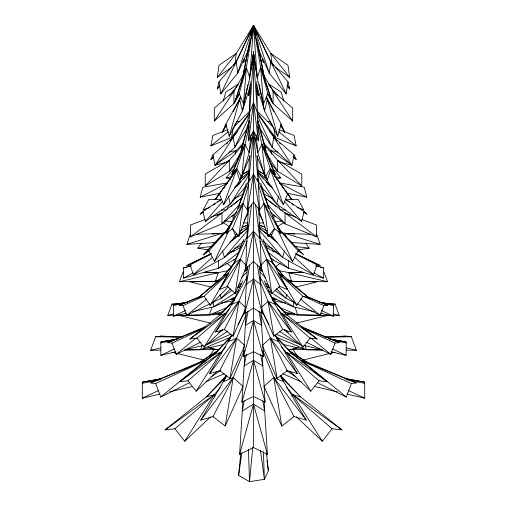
<?xml version="1.0" encoding="UTF-8"?>
<svg xmlns="http://www.w3.org/2000/svg" width="507" height="507" viewBox="0 0 507 507"><rect width="100%" height="100%" fill="white"/><g stroke="black" fill="none" stroke-linecap="round" stroke-linejoin="round"><path stroke-width="0.76" d="M250.255 81.589L248.601 140.845L253.5 130.724L253.5 54.604M252.746 60.092L252.866 54.566M249.444 155.731L247.46 210.304L253.5 201.989L253.5 132.086M248.234 210.462L245.61 268.754L253.5 261.511L261.39 268.754L258.766 210.462M249.685 87.711L248.601 95.601L250.236 92.23M247.321 266.619L244.754 313.497L253.5 308.142L262.246 313.497L259.679 266.619M246.161 312.223L243.493 356.636L253.5 351.738L263.507 356.636L260.839 312.223M244.754 355.661L241.921 402.127L253.5 396.449L265.079 402.127L262.246 355.661M242.859 401.481L239.602 454.348L253.5 447.542L267.398 454.348L264.141 401.481M253.386 59.066L249.583 112.662L253.5 102.541L257.417 112.662L258.399 140.845L253.5 130.724M243.531 104.131L249.805 77.907L246.358 67.437L239.222 93.459L243.531 104.131L246.358 67.437L253.5 25.35L270.738 53.362L289.763 77.438L287.976 65.308L270.738 53.362L272.069 64.218M253.145 29.064L253.5 25.35L286.195 93.928L287.976 81.798L270.738 61.607L269.312 73.242L286.195 93.928M250.876 134.735L249.152 152.759L241.769 177.311L236.699 168.539L245.096 144.229L249.127 126.541M253.05 137.207L248.671 182.501L253.5 174.186L258.329 182.501L259.54 210.304L253.5 201.989M252.797 447.149L249.514 481.65L264.394 479.349L268.38 470.762L266.505 453.575M248.436 449.24L249.514 481.65L238.62 475.363L240.749 453.429M241.769 177.311L245.096 144.229L249.152 152.759L253.5 130.907L257.848 152.759L265.231 177.311L270.301 168.539L261.904 144.229L257.873 126.541M249.862 87.717L249.583 90.043L250.141 88.598M234.931 64.218L236.262 53.362L253.5 25.35L271.169 62.874M238.835 236.433L248.069 210.988L242.999 203.478L232.498 228.613L238.835 236.433L242.999 203.478L248.582 184.516M248.462 207.851L248.069 210.988L248.848 207.971M248.601 140.845L253.5 102.541L258.399 140.845M251.529 204.346L247.188 238.461L253.5 231.211L259.812 238.461L255.471 204.346M238.62 475.363L241.839 452.719M217.237 77.438L219.024 65.308L236.262 53.362L217.237 77.438L231.693 67.216M253.728 51.492L249.805 77.907L253.5 25.35L255.078 28.918M247.593 235.457L234.038 262.994L219.328 289.662L227.25 286.303L235.172 293.452L240.375 259.254L247.074 240.99M249.628 264.99L246.503 284.37L253.5 279.015L260.497 284.37L257.372 264.99M247.048 277.056L231.876 304.339L215.532 332.022L224.328 329.461L233.131 336.236L238.917 301.354L246.656 282.31M232.257 334.766L209.543 373.634L219.734 370.668L229.925 378.507L236.617 338.125L246.098 314.803M226.883 375.548L200.753 420.157L212.978 416.596L225.209 426.007L233.239 377.55L244.266 350.426M247.46 210.304L253.5 174.186L259.54 210.304M277.139 140.68L273.78 137.365L272.101 147.271L291.962 165.307L294.06 154.819L273.78 137.365L257.467 113.194M248.024 311.361L245.496 325.367L253.5 320.462L261.504 325.367L258.976 311.361M246.339 354.26L244.235 365.927L253.5 360.249L262.765 365.927L260.661 354.26M244.19 400.904L242.384 410.911L253.5 404.104L264.616 410.911L262.81 400.904M252.809 61.258L253.221 58.996M249.362 42.506L242.91 76.253L234.912 102.072L239.222 93.459M249.653 40.985L249.9 39.666M242.866 60.935L243.531 62.26L244.273 58.387M237.625 131.414L231.541 137.568L210.836 145.908L212.94 135.42L228.15 129.608M247.879 84.606L242.416 110.951L229.259 136.218L225.792 124.095L239.646 99.226L240.635 96.248M249.647 76.082L253.177 59.034M245.61 268.754L253.5 231.211L261.39 268.754M278.501 196.443L276.752 204.131L301.576 221.426L304.2 211.47L285.352 199.15M219.823 86.057L217.237 88.953L219.024 81.798L236.262 61.607L253.5 25.35L257.48 34.71M250.914 35.61L251.466 33.411M251.84 31.947L252.207 30.477M252.949 27.549L253.5 25.35L269.312 73.242L258.722 50.187M244.754 313.497L253.5 279.015L262.246 313.497M247.866 124.234L241.04 150.82L231.629 174.89L236.699 168.539M248.234 122.802L248.785 120.653M219.962 193.224L200.17 197.179L202.8 187.216L227.383 182.913M243.493 356.636L253.5 320.462L263.507 356.636M241.921 402.127L253.5 360.249L265.079 402.127M239.602 454.348L253.5 404.104L267.398 454.348M229.259 136.218L239.646 99.226L242.416 110.951L250.604 84.739M241.142 175.834L239.843 180.391L223.619 204.606L219.354 193.82L237.067 168.685M251.117 140.876L252.201 137.08M223.194 101.197L225.792 92.103L238.328 84.073M253.069 26.852L253.5 25.35L253.982 26.833L253.5 25.35L235.831 62.874M249.634 120.812L241.04 150.82L245.096 144.229L231.629 174.89M256.396 84.739L264.584 110.951L277.741 136.218L281.208 124.095L267.354 99.226L266.365 96.248M252.663 60.377L253.291 58.21L252.759 59.737M220.501 237.84L221.812 233.385L225.583 232.2M284.535 250.769L282.564 257.448L313.599 274.693L316.875 264.869L295.524 253.868M248.601 95.601L250.236 90.373M239.184 100.646L239.646 99.226L233.15 111.603M234.912 102.072L246.358 67.437L242.91 76.253L253.5 25.35L253.931 26.852M238.86 101.749L240.597 96.495M251.77 62.703L253.253 58.229M235.204 154.058L236.427 150.383L243.36 143.126M216.033 242.498L186.842 244.38L190.125 234.557M246.345 183.293L237.929 208.567L226.16 233.397L232.498 228.613M228.239 270.586L218.289 272.608L215.374 281.341L179.434 281.715L183.078 271.961M212.015 307.014L209.366 314.955L175.612 315.31M201.97 345.47L200.538 349.748L184.935 349.912M287.006 294.542L285.79 298.179L294.941 302.749M301.938 362.442L302.413 361.009L291.975 353.905M239.729 99.645L240.508 97.433M223.619 204.606L236.427 170.099L239.843 180.391L250.262 155.922M160.751 350.166L150.611 350.274L155.674 336.73L160.744 336.154L182.666 336.882M173.255 315.335L167.76 315.392L171.981 304.105L180.086 303.756M297.051 303.801L320.272 315.392L323.922 305.645L327.566 305.233L306.722 296.424M306.291 342.143L330.798 354.38L335.019 343.093L339.24 342.618L301.221 326.552M317.376 382.639L346.256 397.057L351.326 383.514L356.389 382.937L306.462 361.846L288.445 350.337M236.484 233.505L235.647 235.698L214.455 261.301L208.871 250.838L229.113 228.201M249.33 178.743L237.929 208.567L242.999 203.478L226.16 233.397M256.738 155.922L267.157 180.391L283.381 204.606L287.646 193.82L269.933 168.685M253.272 51.492L257.195 77.907L263.469 104.131L267.778 93.459L260.642 67.437L253.5 25.35L251.922 28.918M243.835 239.393L234.038 262.994L240.375 259.254L246.187 265.459M235.172 293.452L246.104 267.468M249.52 34.71L253.5 25.35L254.051 27.549M237.58 94.967L233.911 103.612L214.315 121.053L214.315 108.099L233.911 91.228L243.702 74.358M252.277 60.371L253.196 58.21M226.369 125.425L222.332 132.219L225.792 124.095M233.131 336.236L244.995 309.847M229.925 378.507L244.767 345.482L236.617 338.125L228.467 341.579L231.414 335.19M225.209 426.007L243.024 386.378L233.239 377.55L223.46 381.695L226.388 375.338M213.884 156.974L210.836 159.458L212.94 154.819L233.22 137.365L249.533 113.194M229.272 204.321L226.724 209.936L221.255 209.898M274.541 228.682L271.353 235.698L292.545 261.301L298.129 250.838L277.887 228.201M248.278 50.187L237.688 73.242L220.805 93.928L219.024 81.798M242.764 280.707L231.876 304.339L238.917 301.354L245.369 307.179M249.843 115.165L234.899 147.271L215.038 165.307L212.94 154.819M234.665 172.906L236.649 168.654M214.455 261.301L228.847 230.837M220.805 93.928L236.262 61.607L237.688 73.242L253.5 25.35L264.09 76.253L272.088 102.072L267.778 93.459M234.709 172.931L236.414 169.408M227.25 286.303L240.375 259.254L219.328 289.662M260.617 59.573L263.469 62.26L264.134 60.935M224.328 329.461L238.917 301.354L215.532 332.022M219.734 370.668L236.617 338.125L209.543 373.634M212.978 416.596L233.239 377.55L200.753 420.157M222.332 132.219L226.299 124.659M205.639 209.79L203.294 209.778L208.871 199.308L221.185 199.752M235.742 171.372L236.427 170.099L215.082 199.676L220.741 192.343M237.948 324.537L245.154 311.583M236.782 233.683L235.647 235.698L232.46 228.682M243.962 220.925L248.119 213.536M239.672 93.522L233.911 103.612L233.911 91.228L232.928 92.439M234.361 125.755L236.699 121.705L239.754 121.376M204.023 296.31L210.209 305.233L228.758 273.096L223.815 275.599L197.838 298.091L204.023 296.31L228.758 273.096L197.838 298.091M252.328 59.509L253.107 58.159M240.179 153.944L229.354 171.347L205.208 185.911L205.208 174.104L229.354 160.244L243.227 144.318M246.871 117.96L248.113 115.964M248.943 114.633L249.774 113.302M233.461 301.272L219.544 315.335L189.833 339.018L196.906 338.201L203.985 347.187L225.203 313.7L229.322 308.947M230.248 338.087L214.195 354.311L179.801 381.733L187.989 380.782L196.177 391.189L220.741 352.416L225.862 346.509M225.754 377.347L206.33 396.975L165.06 429.879L174.883 428.745L184.713 441.223L214.195 394.7L220.399 387.538M249.273 174.433L230.248 204.131L205.424 221.426L202.8 211.47L221.648 199.15M230.977 223.929L226.724 230.546L203.294 254.863L208.871 250.838M230.9 224.062L226.724 230.546L228.708 228.473M246.579 129.247L234.899 147.271L233.22 137.365L229.861 140.68M215.038 165.307L233.22 137.365M214.315 121.053L233.911 91.228M208.535 250.014L197.838 248.1L201.374 243.005M208.954 356.877L214.195 349.317L218.91 349.317M280.922 314.955L281.797 313.7L287.456 315.335L317.167 339.018L310.094 338.201L281.797 313.7L277.678 308.947M278.755 286.873L296.791 305.233L302.977 296.31L309.162 298.091L283.185 275.599L272.436 263.057M285.384 353.677L286.259 352.416L292.805 354.311L327.199 381.733L319.011 380.782L286.259 352.416L281.138 346.509M291.931 395.961L292.805 394.7L300.67 396.975L341.94 429.879L332.117 428.745L292.805 394.7L286.601 387.538M217.237 88.953L219.892 85.138M233.607 65.422L236.262 61.607M249.837 112.358L231.541 137.568L233.22 127.669L249.666 111.166M215.082 199.676L219.354 193.82M224.05 188.059L224.988 186.836M284.719 329.949L303.015 347.187L310.094 338.201M290.08 371.644L310.823 391.189L319.011 380.782M296.437 416.874L322.287 441.223L332.117 428.745M230.571 179.326L226.16 177.887L232.498 170.067L235.299 171.17M258.152 207.971L268.165 236.433L274.502 228.613L264.001 203.478L258.418 184.516M229.259 95.829L238.163 85.03M235.147 261.885L223.815 275.599L234.564 263.057M236.452 162.988L229.354 171.347L229.354 160.244L226.876 162.164M247.891 230.02L224.436 257.448L193.401 274.693L190.125 264.869L211.476 253.868M205.424 221.426L222.592 201.387M245.901 186.608L230.248 204.131L228.499 196.443M239.298 204.613L221.946 223.885L190.391 236.87L190.391 225.07L205.069 219.455M236.604 186.57L240.831 181.886M243.468 178.958L249.279 172.519M234.373 299.434L219.544 315.335L225.203 313.7L226.078 314.955M231.23 336.046L214.195 354.311L220.741 352.416L221.616 353.677M226.293 375.573L206.33 396.975L214.195 394.7L215.069 395.961M234.621 187.989L249.184 172.443M260.813 265.459L266.625 259.254L259.926 240.99M205.208 185.911L229.354 160.244M203.294 254.863L229.544 227.58M210.209 305.233L228.245 286.873M230.514 288.756L221.21 298.179L212.059 302.749M241.459 277.665L246.934 272.12M203.491 212.078L200.17 214.112L202.8 211.47M210.836 159.458L213.637 156.695M226.502 143.994L227.624 142.892M243.531 62.26L246.383 59.573M203.985 347.187L222.281 329.949M196.177 391.189L216.92 371.644M184.713 441.223L210.563 416.874M193.401 274.693L212.534 257.081M260.896 267.468L271.828 293.452L279.75 286.303L287.672 289.662L272.962 262.994L259.407 235.457M261.631 307.179L268.083 301.354L275.124 304.339L291.468 332.022L282.672 329.461L268.083 301.354L260.345 282.31M239.481 180.175L249.412 171.436M196.906 338.201L225.203 313.7L189.833 339.018M187.989 380.782L220.741 352.416L179.801 381.733M174.883 428.745L214.195 394.7L165.06 429.879M283.888 312.363L285.08 311.336M243.899 241.142L224.436 257.448L222.465 250.769M200.278 296.424L179.434 305.233L183.078 305.645L186.728 315.392L206.755 298.927M205.779 326.552L167.76 342.618L171.981 343.093L176.202 354.38L196.298 337.858M218.555 350.337L200.538 361.846L150.611 382.937L155.674 383.514L160.744 397.057L204.587 361.009L215.025 353.905M210.836 145.908L228.378 131.611M236.794 212.091L221.946 223.885L221.946 212.997L242.365 197.362M229.734 242.27L247.403 228.283M230.983 206.577L232.2 205.62M233.416 204.663L238.284 200.829M239.5 199.866L241.332 198.427M238.505 252.638L218.517 268.209L183.528 278.147L183.528 267.74L191.133 265.801M231.661 240.432L247.885 227.82M262.005 309.847L273.869 336.236L282.672 329.461M275.586 335.19L278.533 341.579L270.383 338.125L262.233 345.482L277.076 378.507L287.266 370.668L297.457 373.634L274.743 334.766M280.612 375.338L283.54 381.695L273.761 377.55L263.976 386.378L281.791 426.007L294.022 416.596L306.247 420.157L280.118 375.548M190.391 236.87L221.946 212.997L210.937 217.205M232.504 240.185L235.039 238.29M275.757 266.581L280.156 263.317M272.874 218.124L275.377 216.305M231.978 290.372L221.21 298.179L219.994 294.542M238.315 285.777L241.484 283.476M218.656 332.611L222.465 329.854M200.17 214.112L202.775 212.325M213.187 205.177L215.139 203.833M217.737 202.052L220.995 199.815M244.374 271.682L247.631 269.464M238.41 290.777L213.485 306.881L192.704 311.723M227.694 331.274L207.179 344.532L230.837 334.189M211.146 376.682L220.412 370.693M244.298 271.397L247.581 269.28M218.409 350.324L200.538 361.846L204.587 361.009L205.062 362.442M277.646 226.515L284.332 222.351M242.999 174.205L248.905 170.625M235.311 186.392L239.285 183.99M242.156 174.522L249.495 170.194M183.528 278.147L193.135 272.842M240.464 230.615L248.012 226.471M236.351 258.595L218.517 268.209L218.517 260.383M200.17 197.179L227.453 183.135M227.611 254.172L240.907 247.391M234.671 198.351L243.043 194.124M186.728 315.392L209.949 303.801M176.202 354.38L200.709 342.143M160.744 397.057L189.624 382.639M190.125 264.869L186.842 265.548L211.318 253.639M186.842 265.548L210.044 254.489M187.317 302.128L173.47 304.656L173.47 316.21L185.613 310.487M177.837 338.853L160.852 341.952L160.852 355.325L174.395 348.943M161.625 378.621L142.321 382.139L142.321 398.185L158.716 390.466M216.926 215.342L221.946 212.997M183.078 305.645L203.199 296.386M171.981 343.093L203.446 328.618M155.674 383.514L204.587 361.009L150.611 382.937M235.59 297.216L213.485 306.881L213.485 301.754M205.728 381.815L224.208 373.741M272.551 216.172L274.712 215.26M218.973 279.839L215.374 281.341L218.39 280.656M244.868 269.059L247.746 267.861M226.73 307.73L209.366 314.955L223.131 311.837M230.286 337.364L200.538 349.748L223.879 344.456M237.491 287.672L240.407 286.461M237.491 287.558L240.407 286.373M179.434 305.233L199.232 297.191M167.76 342.618L204.758 327.585M234.678 248.436L241.915 245.559M271.701 171.17L274.502 170.067L280.84 177.887L276.429 179.326M203.294 209.778L209.904 207.483M289.979 313.307L286.259 314.594L291.468 313.092M288.09 349.317L292.805 349.317L297.229 347.783M233.822 237.39L237.479 236.161M286.373 314.258L290.08 313.022M290.923 349.589L296.893 347.593M186.842 244.38L221.812 233.385L196.304 234.329M242.181 227.003L248.221 225.114M242.27 226.908L248.259 225.07M298.046 356.877L292.805 349.317L298.851 347.568M273.343 299.795L276.309 299.01M183.528 268.051L186.57 267.246M188.091 266.847L191.133 266.042M226.287 162.36L215.082 165.174L236.427 150.383L228.999 152.125M271.853 259.768L273.368 259.394M295.835 287.12L317.167 281.841L288.87 281.189M296.627 323.105L327.199 315.544L287.044 314.613M302.964 360.097L335.064 352.15M239.919 284.294L241.427 283.933M179.434 281.715L218.289 272.608L204.879 272.158M167.76 315.392L173.857 313.96M150.611 350.274L160.637 347.922M173.47 316.21L186.551 313.161M160.852 355.325L176.043 351.782M185.911 349.481L203.377 345.413M142.321 398.185L159.838 394.104M169.737 391.797L192.584 386.48M226.16 177.887L232.282 176.55M173.47 305.531L185.011 303.173M160.852 342.96L173.977 340.286M142.321 383.355L159.306 379.889M221.198 303.135L234.272 300.48M298.465 250.014L309.162 248.1L305.626 243.005M173.47 304.656L187.317 302.229M160.852 341.952L177.063 339.107M142.321 382.139L161.625 378.754M230.691 251.611L234.507 250.984M197.838 248.1L212.528 246.408M275.2 221.692L282.215 220.887M232.377 298.129L234.722 297.958M212.344 234L221.812 233.385M258.906 223.131L263.539 222.852M289.712 273.02L292.064 272.905M299.897 272.532L302.248 272.417M326.882 303.813L330.798 303.623L335.019 304.105L339.24 315.392L333.745 315.335M330.551 336.908L339.189 336.49M341.547 336.375L346.256 336.154L351.326 336.73L356.389 350.274L346.249 350.166M285.815 199.752L298.129 199.308L303.706 209.778L301.361 209.79M278.761 270.586L288.711 272.608L302.121 272.158M326.914 303.756L330.798 303.623M324.334 336.882L346.256 336.154M218.13 281.189L189.833 281.841L211.166 287.12M219.956 314.613L179.801 315.544L210.373 323.105M184.554 350.001L214.195 349.317L209.771 347.783M323.922 271.961L327.566 281.715L291.626 281.341L288.711 272.608L303.579 272.335M329.531 304.206L335.019 304.105M325.291 337.199L351.326 336.73M285.745 209.898L280.276 209.936L277.728 204.321M331.388 315.31L297.634 314.955L283.869 311.837M322.065 349.912L306.462 349.748L283.121 344.456M203.421 272.335L218.289 272.608M171.981 304.105L177.469 304.206M155.674 336.73L181.709 337.199M292.805 349.317L322.446 350.001M281.417 232.2L285.188 233.385L310.696 234.329M204.752 272.417L207.103 272.532M214.936 272.905L217.288 273.02M176.202 303.623L180.118 303.813M160.744 336.154L165.453 336.375M167.811 336.49L176.449 336.908M243.461 222.852L248.094 223.131M286.499 237.84L285.188 233.385L294.656 234M290.967 242.498L320.158 244.38L316.875 234.557M272.278 297.958L274.623 298.129M267.246 121.376L270.301 121.705L272.639 125.755M224.785 220.887L231.8 221.692M294.472 246.408L309.162 248.1M272.493 250.984L276.309 251.611M279.617 182.913L304.2 187.216L306.83 197.179L287.038 193.224M319.683 302.229L333.53 304.656L333.53 316.21L320.449 313.161M329.937 339.107L346.148 341.952L346.148 355.325L330.957 351.782M345.375 378.754L364.679 382.139L364.679 398.185L347.162 394.104M319.683 302.128L333.53 304.656M329.163 338.853L346.148 341.952M345.375 378.621L364.679 382.139M272.728 300.48L285.802 303.135M321.989 303.173L333.53 305.531M333.023 340.286L346.148 342.96M347.694 379.889L364.679 383.355M316.875 264.869L320.158 265.548L295.682 253.639M274.718 176.55L280.84 177.887M288.61 280.656L291.626 281.341L288.027 279.839M314.296 311.723L293.515 306.881L271.41 297.216M303.623 345.413L321.089 349.481M314.416 386.48L337.263 391.797M278.001 152.125L270.573 150.383L263.64 143.126M288.711 272.608L327.566 281.715M333.143 313.96L339.24 315.392M346.363 347.922L356.389 350.274M265.573 283.933L267.081 284.294M233.632 259.394L235.147 259.768M171.936 352.15L204.036 360.097M280.713 162.36L291.918 165.174L270.573 150.383L271.796 154.058M315.867 265.801L323.472 267.74L323.472 278.147L288.483 268.209L270.649 258.595M315.867 266.042L318.909 266.847M320.43 267.246L323.472 268.051M230.691 299.01L233.657 299.795M215.532 313.092L220.741 314.594L217.021 313.307M208.149 347.568L214.195 349.317M258.741 225.07L264.73 226.908M258.779 225.114L264.819 227.003M285.188 233.385L320.158 244.38M269.521 236.161L273.178 237.39M216.92 313.022L220.627 314.258M210.107 347.593L216.077 349.589M297.096 207.483L303.706 209.778M278.85 129.608L294.06 135.42L296.164 145.908L275.459 137.568L269.375 131.414M264.635 197.362L285.054 212.997L296.063 217.205M301.931 219.455L316.609 225.07L316.609 236.87L285.054 223.885L270.206 212.091M265.085 245.559L272.322 248.436M307.768 297.191L327.566 305.233M302.242 327.585L339.24 342.618M356.389 382.937L302.413 361.009L346.256 397.057M266.593 286.373L269.509 287.558M266.593 286.461L269.509 287.672M259.254 267.861L262.132 269.059M280.27 307.73L297.634 314.955L294.985 307.014M276.714 337.364L306.462 349.748L305.03 345.47M232.288 215.26L234.449 216.172M276.163 334.189L299.821 344.532L279.306 331.274M282.792 373.741L301.272 381.815M303.801 296.386L323.922 305.645M303.554 328.618L335.019 343.093M351.326 383.514L302.413 361.009L306.462 361.846L288.591 350.324M267.702 204.613L285.054 223.885L285.054 212.997L290.074 215.342M321.387 310.487L333.53 316.21M332.605 348.943L346.148 355.325M348.284 390.466L364.679 398.185M296.956 254.489L320.158 265.548M263.957 194.124L272.329 198.351M266.093 247.391L279.389 254.172M279.547 183.135L306.83 197.179M258.988 226.471L266.536 230.615M313.865 272.842L323.472 278.147M263.773 144.318L277.646 160.244L301.792 174.104L301.792 185.911L277.646 171.347L270.548 162.988M257.505 170.194L264.844 174.522M258.095 170.625L264.001 174.205M267.715 183.99L271.689 186.392M303.509 212.078L306.83 214.112L304.2 211.47M222.668 222.351L229.354 226.515M268.672 84.073L281.208 92.103L283.806 101.197M259.419 269.28L262.702 271.397M268.59 290.777L293.515 306.881L293.515 301.754M286.588 370.693L295.854 376.682M259.369 269.464L262.626 271.682M286.005 199.815L289.263 202.052M291.861 203.833L293.813 205.177M304.225 212.325L306.83 214.112M275.307 67.216L289.763 77.438M317.167 339.018L281.797 313.7L303.015 347.187M327.199 381.733L286.259 352.416L310.823 391.189M341.94 429.879L292.805 394.7L322.287 441.223M298.129 250.838L303.706 254.863L277.456 227.58M265.516 283.476L268.685 285.777M275.022 290.372L285.79 298.179L276.486 288.756M284.535 329.854L288.344 332.611M231.623 216.305L234.126 218.124M226.844 263.317L231.243 266.581M271.961 238.29L274.496 240.185M274.502 228.613L280.84 233.397L269.071 208.567L257.67 178.743M285.054 212.997L316.609 236.87M266.821 153.944L277.646 171.347L277.646 160.244L280.124 162.164M259.115 227.82L275.339 240.432M268.495 252.638L288.483 268.209L288.483 260.383M265.668 198.427L267.5 199.866M268.716 200.829L273.584 204.663M274.8 205.62L276.017 206.577M259.597 228.283L277.266 242.27M309.162 298.091L278.242 273.096L296.791 305.233M278.622 131.611L296.164 145.908M293.116 156.974L296.164 159.458L294.06 154.819M300.245 298.927L320.272 315.392M310.702 337.858L330.798 354.38M263.101 241.142L282.564 257.448L259.109 230.02M221.92 311.336L223.112 312.363M263.298 74.358L273.089 91.228L292.685 108.099L292.685 121.053L273.089 103.612L267.328 93.522M257.588 171.436L267.519 180.175M294.466 257.081L313.599 274.693M302.977 296.31L278.242 273.096L283.185 275.599L271.853 261.885M279.376 142.892L280.498 143.994M293.363 156.695L296.164 159.458M257.334 111.166L273.78 127.669L275.459 137.568L257.163 112.358M273.539 301.272L287.456 315.335L272.627 299.434M276.752 338.087L292.805 354.311L275.77 336.046M281.246 377.347L300.67 396.975L280.707 375.573M260.066 272.12L265.541 277.665M278.292 228.473L280.276 230.546L276.023 223.929M277.646 160.244L301.792 185.911M257.816 172.443L272.379 187.989M257.721 172.519L263.532 178.958M266.169 181.886L270.396 186.57M287.177 86.057L289.763 88.953L287.976 81.798M261.099 186.608L276.752 204.131L257.727 174.433M284.408 201.387L301.576 221.426M268.837 85.03L277.741 95.829M269.42 94.967L273.089 103.612L273.089 91.228L274.072 92.439M270.301 168.539L275.371 174.89L265.96 150.82L257.366 120.812M282.012 186.836L282.95 188.059M286.259 192.343L291.918 199.676L270.573 170.099L267.157 180.391L265.858 175.834M291.468 332.022L268.083 301.354L273.869 336.236M297.457 373.634L270.383 338.125L260.902 314.803M306.247 420.157L273.761 377.55L262.734 350.426M287.646 193.82L291.918 199.676M270.738 61.607L273.393 65.422M287.108 85.138L289.763 88.953M287.672 289.662L266.625 259.254L271.828 293.452M273.089 91.228L292.685 121.053M273.78 137.365L291.962 165.307M260.421 129.247L272.101 147.271L257.157 115.165M276.1 224.062L280.276 230.546M257.226 113.302L258.057 114.633M258.887 115.964L260.129 117.96M280.631 125.425L284.668 132.219L281.208 124.095M253.893 58.159L254.672 59.509M280.84 233.397L264.001 203.478L258.931 210.988L258.538 207.851M258.881 213.536L263.038 220.925M270.218 233.683L271.353 235.698L270.516 233.505M259.952 277.056L275.124 304.339L264.236 280.707M261.846 311.583L269.052 324.537M271.258 171.372L270.573 170.099L283.381 204.606M273.85 111.603L267.354 99.226L264.584 110.951L259.121 84.606M280.701 124.659L284.668 132.219M287.266 370.668L270.383 338.125L277.076 378.507M294.022 416.596L273.761 377.55L281.791 426.007M256.764 92.23L258.399 95.601L257.138 87.717M270.586 169.408L272.291 172.931M279.75 286.303L266.625 259.254L272.962 262.994L263.165 239.393M278.153 230.837L292.545 261.301M270.351 168.654L272.335 172.906M275.371 174.89L261.904 144.229L257.848 152.759L256.124 134.735M253.804 58.21L254.723 60.371M256.859 88.598L257.417 90.043L257.315 87.711M266.492 97.433L267.271 99.645M254.337 60.377L253.709 58.21L255.23 62.703M260.655 183.293L269.071 208.567L264.001 203.478L268.165 236.433M272.088 102.072L260.642 67.437L257.195 77.907L253.5 25.35L253.018 26.833L253.5 25.35L253.855 29.064M253.747 58.235L254.241 59.737M266.403 96.495L268.14 101.749M267.816 100.646L267.354 99.226L277.741 136.218M256.764 90.373L258.399 95.601M254.799 137.08L255.883 140.876M258.215 120.653L258.766 122.802M259.134 124.234L265.96 150.82L261.904 144.229L265.231 177.311M254.793 30.477L255.16 31.947M255.534 33.411L256.086 35.61M253.823 59.034L257.353 76.082M262.727 58.387L263.469 62.26M257.1 39.666L257.347 40.985M257.638 42.506L264.09 76.253L260.642 67.437L263.469 104.131M253.779 58.996L254.191 61.258M266.986 460.571L268.38 470.762M260.459 450.311L264.394 479.349L263.406 451.693M253.95 137.207L258.329 182.501L257.556 155.731M253.614 59.066L257.417 112.662L256.745 81.589M254.216 57.741L254.248 59.325M254.134 54.566L254.254 60.092M253.5 202.179L253.5 447.542"/></g></svg>
